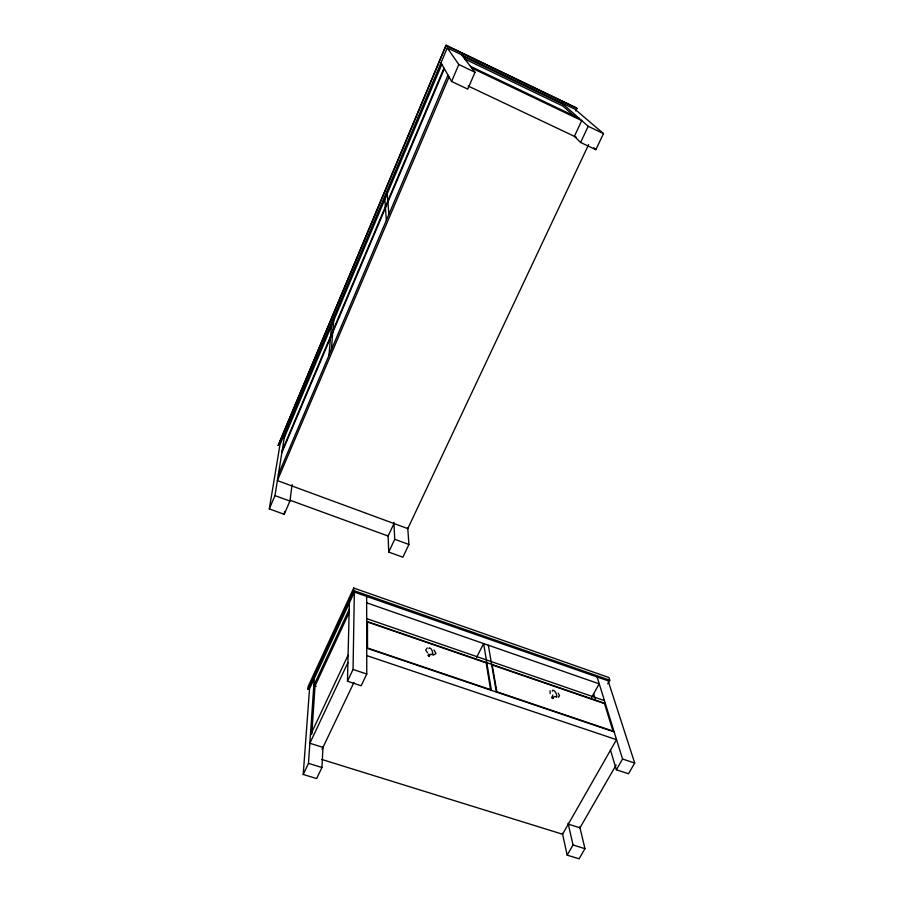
<?xml version="1.0" encoding="UTF-8"?>
<svg xmlns="http://www.w3.org/2000/svg" width="904" height="904" viewBox="0 0 904 904"><rect width="100%" height="100%" fill="white"/><g stroke="black" fill="none" stroke-linecap="round" stroke-linejoin="round"><path stroke-width="1.36" d="M353.713 588.029L308.072 686.622L307.868 689.413L353.667 590.527L353.713 588.029L608.9 677.525L609.782 680.203L607.725 683.887M366.651 596.437L366.775 674.022L361.159 685.74L347.464 681.221L353.046 669.457L354.357 592.131L608.121 680.814L634.698 763.044L628.483 773.756L616.359 769.767L610.369 749.721M347.464 681.221L349.351 602.934M354.357 592.131L309.541 688.78L303.213 774.457L316.637 778.57L321.937 767.53L323.022 746.625M311.801 734.206L315.033 685.944L349.26 612.336M303.213 774.457L308.479 763.371L314.287 678.554M331.327 349.848L333.712 320.592M328.966 355.396L331.519 325.802M428.903 648.597L429.332 647.863A9.662 4.701 -80.4 0 1 432.745 654.044M574.661 136.594L580.617 142.47L595.86 149.68L603.476 133.589L574.876 109.158L447.277 47.901L279.969 444.791L269.302 508.907L284.218 514.308L289.924 501.076L292.116 484.567M284.218 514.308L284.602 511.562M269.302 508.907L274.974 495.618L285.042 432.745M446.113 45.2L278.138 445.491L446.113 45.2L576.063 107.644L576.989 108.423L575.803 110.977M284.229 437.875L441.841 64.32M282.184 450.633L443.977 68.071M281.833 452.825L444.35 68.715M278.342 474.566L448.011 75.156M449.039 76.953L277.381 480.589L407.794 528.614L588.617 144.629M461.526 54.737L475.029 72.252L467.763 89.1L451.593 81.45L458.825 64.512L447.277 47.901M349.193 609.375L313.812 685.537L316.253 686.339M393.963 523.529L388.132 536.038L290.331 500.341M574.402 136.334L581.735 120.605L471.775 68.026M407.738 527.846L408.913 544.479L402.89 557.192L388.731 552.084L394.72 539.292L393.907 522.41M580.617 142.47L588.199 126.289L561.35 102.66M310.411 735.167L348.085 655.151M347.904 662.632L309.857 743.269L322.988 747.382M322.039 749.348L353.972 682.384M476.645 657.264L483.64 643.569L491.392 690.362M591.6 697.47L599.171 683.831L366.662 602.81M616.11 765.01L579.984 827.815L568.3 824.154M579.769 826.911L584.967 848.675L579.091 858.8L567.17 855.15L573.023 844.98L568.096 823.261M616.359 769.767L622.551 759.01L597.115 676.96M550.05 690.78L550.14 693.571M427.185 647.908L425.671 650.112L427.558 652.801M558.333 697.278L559.519 695.831L558.254 693.165M433.581 655.072L435.965 653.524L433.988 649.931M573.023 844.98L584.967 848.675M308.479 763.371L321.937 767.53M321.847 759.473L562.548 834.234L616.483 739.687L366.753 655.592M622.551 759.01L634.698 763.044M353.046 669.457L366.775 674.022M366.741 648.179L614.065 731.867M366.696 618.63L604.369 700.611M366.696 621.342L605.262 703.481M353.667 590.527L609.782 680.203M274.974 495.618L289.924 501.076M394.72 539.292L408.913 544.479M468.148 86.004L576.469 137.318M458.825 64.512L475.029 72.252M588.199 126.289L603.476 133.589M464.498 58.873L562.853 106.028L575.306 117.113M470.464 66.331L579.148 118.322M446.486 45.72L576.989 108.423M462.611 56.15L563.52 104.57M593.815 147.736L595.86 149.68M440.994 62.828L451.593 81.45M593.6 693.605L595.194 698.95M562.39 833.251L567.17 855.15M488.341 645.207L496.386 692.046M552.276 691.142L552.706 690.204A9.424 5.367 -82.2 0 1 555.429 692.17A9.424 5.367 -82.2 0 1 556.864 696.566L556.288 697.346A4.045 2.316 -82.3 0 0 555.022 696.521M387.206 193.818L388.889 214.338M384.844 199.411L386.347 220.327M388.11 535.247L388.731 552.084M432.79 654.123L432.248 654.948A4.147 2.034 -80.4 0 0 429.072 656.293C425.411 653.49 432.417 657.615 428.383 655.05A4.124 2 -80.2 0 0 428.88 654.033M554.66 696.543A4.045 2.316 -82.3 0 0 552.751 698.509C549.044 695.617 555.971 699.956 551.926 697.244A4.023 2.283 -82.1 0 0 552.785 695.097M490.567 689.65L367.532 648.01L367.465 622.009L486.16 662.869L490.567 689.65M613.002 731.099L496.838 691.775L492.217 664.96L604.516 703.617L613.002 731.099"/></g></svg>
